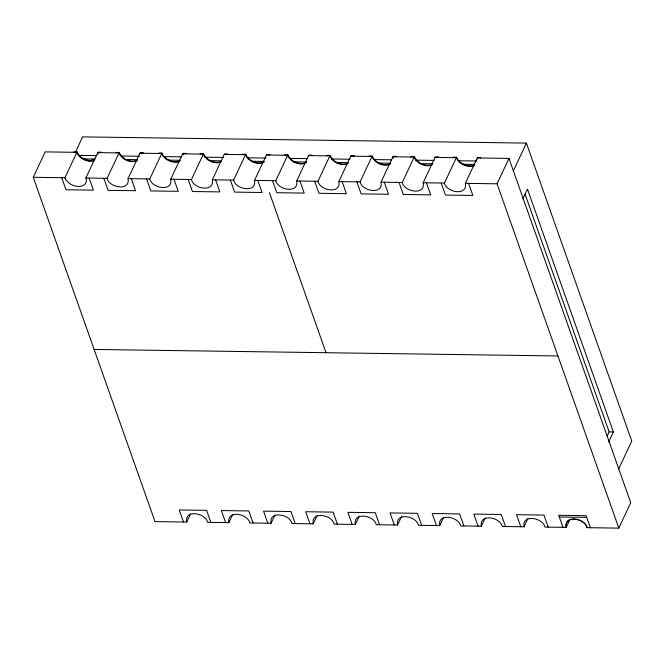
<?xml version="1.0" encoding="UTF-8"?>
<svg xmlns="http://www.w3.org/2000/svg" width="665" height="665" viewBox="0 0 665 665"><rect width="100%" height="100%" fill="white"/><g stroke="black" fill="none" stroke-linecap="round" stroke-linejoin="round"><path stroke-width="1" d="M190.547 513.895L186.724 522.058L155.012 521.609L33.25 177.289L45.154 151.886L76.857 152.335C79.609 158.727 87.805 162.651 94.422 160.215M73.616 152.285L73.832 151.828L77.074 151.869A11.455 7.756 25.1 0 0 94.688 159.816M75.685 151.653L82.61 136.874L526.397 143.108L631.75 441.028L618.616 469.074M101.022 152.667L101.238 152.21L97.988 152.16L85.868 178.029L86.309 179.409A11.546 7.814 25.1 0 1 78.138 186.483A11.546 7.814 25.1 0 1 65.237 178.602L64.962 177.738L77.074 151.869M115.777 152.875L115.993 152.418L119.243 152.46A11.455 7.756 25.1 0 0 137.539 160.074M143.183 153.266L143.399 152.8L140.157 152.759L128.037 178.627C130.49 191.462 109.21 187.921 107.123 178.328L119.243 152.46M158.47 153.482L158.686 153.017L161.936 153.058A11.455 7.756 25.1 0 0 180.232 160.672M185.876 153.864L186.092 153.399L182.842 153.357L170.73 179.226C173.183 192.069 151.903 188.519 149.816 178.927L161.936 153.058M200.107 154.064L200.323 153.598L203.573 153.648A11.455 7.756 25.1 0 0 221.187 161.595M227.513 154.446L227.729 153.989L224.479 153.939L212.368 179.808C214.82 192.65 193.54 189.109 191.453 179.517L203.573 153.648M242.276 154.654L242.492 154.197L245.734 154.238A11.455 7.756 25.1 0 0 264.038 161.853M269.682 155.036L269.899 154.579L266.648 154.529L254.529 180.398C256.981 193.241 235.709 189.7 233.623 180.107L245.734 154.238M284.437 155.244L284.653 154.787L287.903 154.829A11.455 7.756 25.1 0 0 306.199 162.443M311.843 155.635L312.06 155.169L308.809 155.128L296.698 180.988C299.15 193.831 277.87 190.29 275.784 180.697L287.903 154.829M326.598 155.843L326.814 155.377L330.064 155.427A11.455 7.756 25.1 0 0 348.369 163.041M354.013 156.225L354.229 155.76L350.979 155.718L338.859 181.587C341.311 194.429 320.04 190.88 317.945 181.287L330.064 155.427M368.767 156.433L368.984 155.967L372.234 156.017A11.455 7.756 25.1 0 0 389.848 163.964M396.174 156.815L396.39 156.358L393.14 156.308L381.028 182.177C383.481 195.02 362.201 191.478 360.114 181.886L372.234 156.017M186.724 522.058C184.272 509.215 205.543 512.757 207.638 522.349L228.885 522.648L232.717 514.486M410.928 157.023L411.145 156.558L414.395 156.608A11.455 7.756 25.1 0 0 432.691 164.222M438.343 157.406L438.559 156.948L435.309 156.898L423.189 182.767C425.642 195.61 404.37 192.069 402.275 182.476L414.395 156.608M228.885 522.648C226.433 509.806 247.713 513.355 249.799 522.948L271.054 523.239L274.878 515.076M453.098 157.613L453.314 157.156L456.564 157.198A11.455 7.756 25.1 0 0 474.17 165.144M480.504 158.004L480.72 157.539L477.47 157.497L465.359 183.357C467.811 196.2 446.531 192.659 444.444 183.066L456.564 157.198M271.054 523.239C268.602 510.404 289.874 513.945 291.968 523.538L313.215 523.837L317.047 515.666M313.215 523.837C310.763 510.994 332.043 514.535 334.129 524.128L355.384 524.427C352.932 511.585 374.204 515.126 376.29 524.718L397.545 525.018C395.093 512.175 416.373 515.724 418.46 525.308L439.715 525.608C437.262 512.773 458.534 516.314 460.621 525.907L481.352 526.198C478.9 513.355 500.171 516.896 502.266 526.489L524.045 526.796C521.584 513.954 542.864 517.495 544.951 527.087L566.206 527.387C564.061 514.569 584.834 518.251 587.12 527.678L618.824 528.126L497.063 183.806L508.966 158.403L477.254 157.954M513.255 171.154L526.397 143.108M355.384 524.427L359.208 516.264M522.823 199.068L527.478 189.126L613.354 431.959L608.699 441.901M397.545 525.018L401.801 515.949M439.715 525.608L443.538 517.445M481.352 526.198L485.176 518.027M524.045 526.796L527.869 518.625M607.02 436.423L609.14 431.901L524.993 193.964M570.03 519.224L566.206 527.387C563.754 514.544 585.034 518.093 587.12 527.678M618.824 528.126L630.728 502.723L508.966 158.403M263.822 162.318C257.18 165.452 248.195 161.379 245.518 154.704L224.263 154.405M390.313 164.089C383.68 167.223 374.694 163.149 372.018 156.475L350.763 156.175M474.644 165.277C468.01 168.411 459.025 164.338 456.348 157.663L435.093 157.364M93.898 160.581C87.331 162.318 79.401 158.711 76.857 152.335M136.067 161.171C129.492 162.908 121.57 159.301 119.027 152.925L97.772 152.626L98.054 154.097M178.76 161.77C172.185 163.507 164.255 159.899 161.72 153.524L139.933 153.216M220.398 162.36C213.822 164.097 205.901 160.489 203.357 154.105L182.626 153.815M304.728 163.54C298.153 165.277 290.223 161.67 287.687 155.294L266.432 154.995M346.889 164.13C340.322 165.868 332.392 162.268 329.848 155.884L308.593 155.585M431.219 165.319C424.652 167.056 416.722 163.449 414.179 157.073L392.924 156.774L393.364 158.154M79.21 155.427L96.849 155.668M121.761 156.026L139.409 156.267M164.322 156.616L181.961 156.865M204.795 157.189L223.482 157.447M247.355 157.788L266.042 158.046M289.907 158.386L307.554 158.627M331.428 158.968L350.114 159.226M373.988 159.567L391.627 159.816M415.5 160.149L434.187 160.406M458.06 160.747L476.738 161.005M83.541 158.91L94.954 159.068M125.053 159.492L137.514 159.667M168.652 160.107L180.065 160.265M210.165 160.689L221.586 160.847M252.725 161.287L264.138 161.445M293.207 161.853L306.698 162.044M335.759 162.451L348.219 162.626M378.319 163.05L390.771 163.224M420.87 163.648L432.292 163.806M462.391 164.23L474.843 164.405M33.25 177.289L64.962 177.738M85.868 178.029L107.123 178.328M128.037 178.627L149.816 178.927M170.73 179.226L191.453 179.517M212.368 179.808L233.623 180.107M254.529 180.398L275.784 180.697M296.698 180.988L317.945 181.287M338.859 181.587L360.114 181.886M381.028 182.177L402.275 182.476M423.189 182.767L444.444 183.066M465.359 183.357L497.063 183.806M94.131 349.449L557.943 355.966M609.14 431.901L613.354 431.959M559.307 517.013L586.713 517.395M468.601 183.407L472.865 195.46L445.459 195.069L441.194 183.025M590.37 527.727L586.106 515.674L558.7 515.292L562.956 527.345M426.44 182.817L430.704 194.862L403.289 194.479L399.033 182.426M548.201 527.137L543.937 515.084L516.53 514.702L520.795 526.746M384.27 182.218L388.535 194.271L361.128 193.889L356.864 181.836M505.508 526.539L501.252 514.486L473.837 514.095L478.102 526.148M342.109 181.628L346.374 193.681L318.959 193.299L314.703 181.246M463.871 525.949L459.606 513.895L432.2 513.513L436.464 525.566M299.94 181.038L304.204 193.091L276.798 192.7L272.534 180.656M421.71 525.358L417.445 513.305L390.039 512.923L394.303 524.976M269.416 192.601L326.041 352.708M257.779 180.448L262.043 192.501L234.637 192.11L230.373 180.057M379.54 524.768L375.284 512.715L347.87 512.333L352.134 524.377M215.61 179.858L219.874 191.902L192.468 191.52L188.203 179.467M337.379 524.17L333.115 512.125L305.709 511.734L309.973 523.787M173.972 179.267L178.237 191.321L150.83 190.938L146.566 178.885M295.21 523.579L290.954 511.526L263.54 511.144L267.804 523.197M131.288 178.669L135.544 190.722L108.137 190.331L103.873 178.286M253.049 522.989L248.785 510.936L221.379 510.554L225.643 522.607M92.127 159.085L92.817 161.038M89.118 178.079L93.383 190.132L65.976 189.741L61.712 177.688M210.88 522.399L206.624 510.346L179.218 509.964L183.474 522.008M182.842 153.357A11.455 7.756 25.1 0 1 183.208 154.837M477.47 157.497A11.455 7.756 25.1 0 1 477.836 158.977"/></g></svg>
